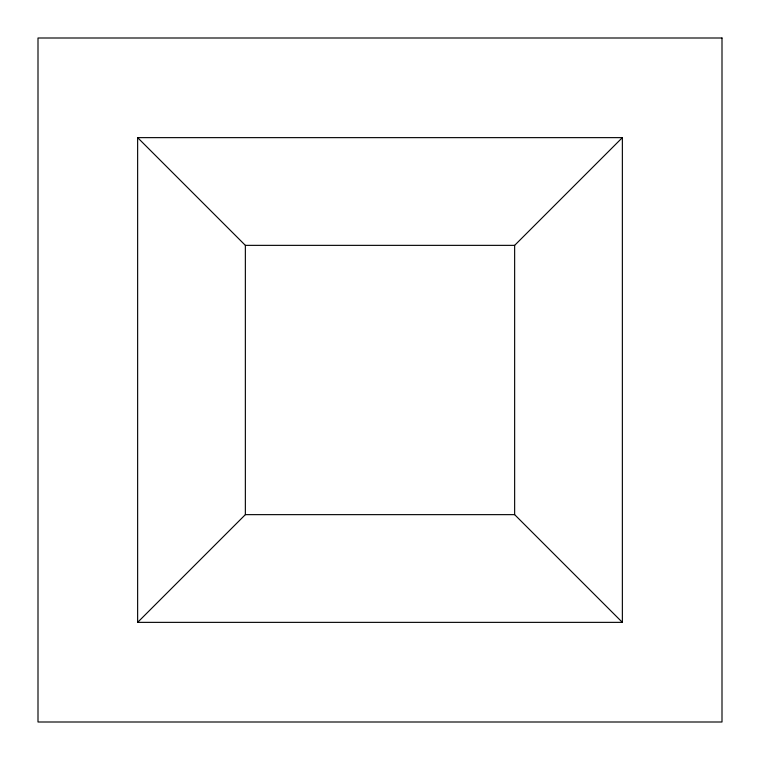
<?xml version="1.0" encoding="UTF-8"?>
<svg xmlns="http://www.w3.org/2000/svg" width="760" height="760" viewBox="0 0 760 760"><rect width="100%" height="100%" fill="white"/><g stroke="black" fill="none" stroke-linecap="round" stroke-linejoin="round"><path stroke-width="1.14" d="M137.636 622.364L245.356 514.644L245.356 245.356L137.636 137.636L137.636 622.364L622.364 622.364L622.364 137.636L137.636 137.636M622.364 622.364L514.644 514.644L514.644 245.356L622.364 137.636M245.356 245.356L514.644 245.356M245.356 514.644L514.644 514.644M722 38L38 38L38 722L722 722L722 38"/></g></svg>
